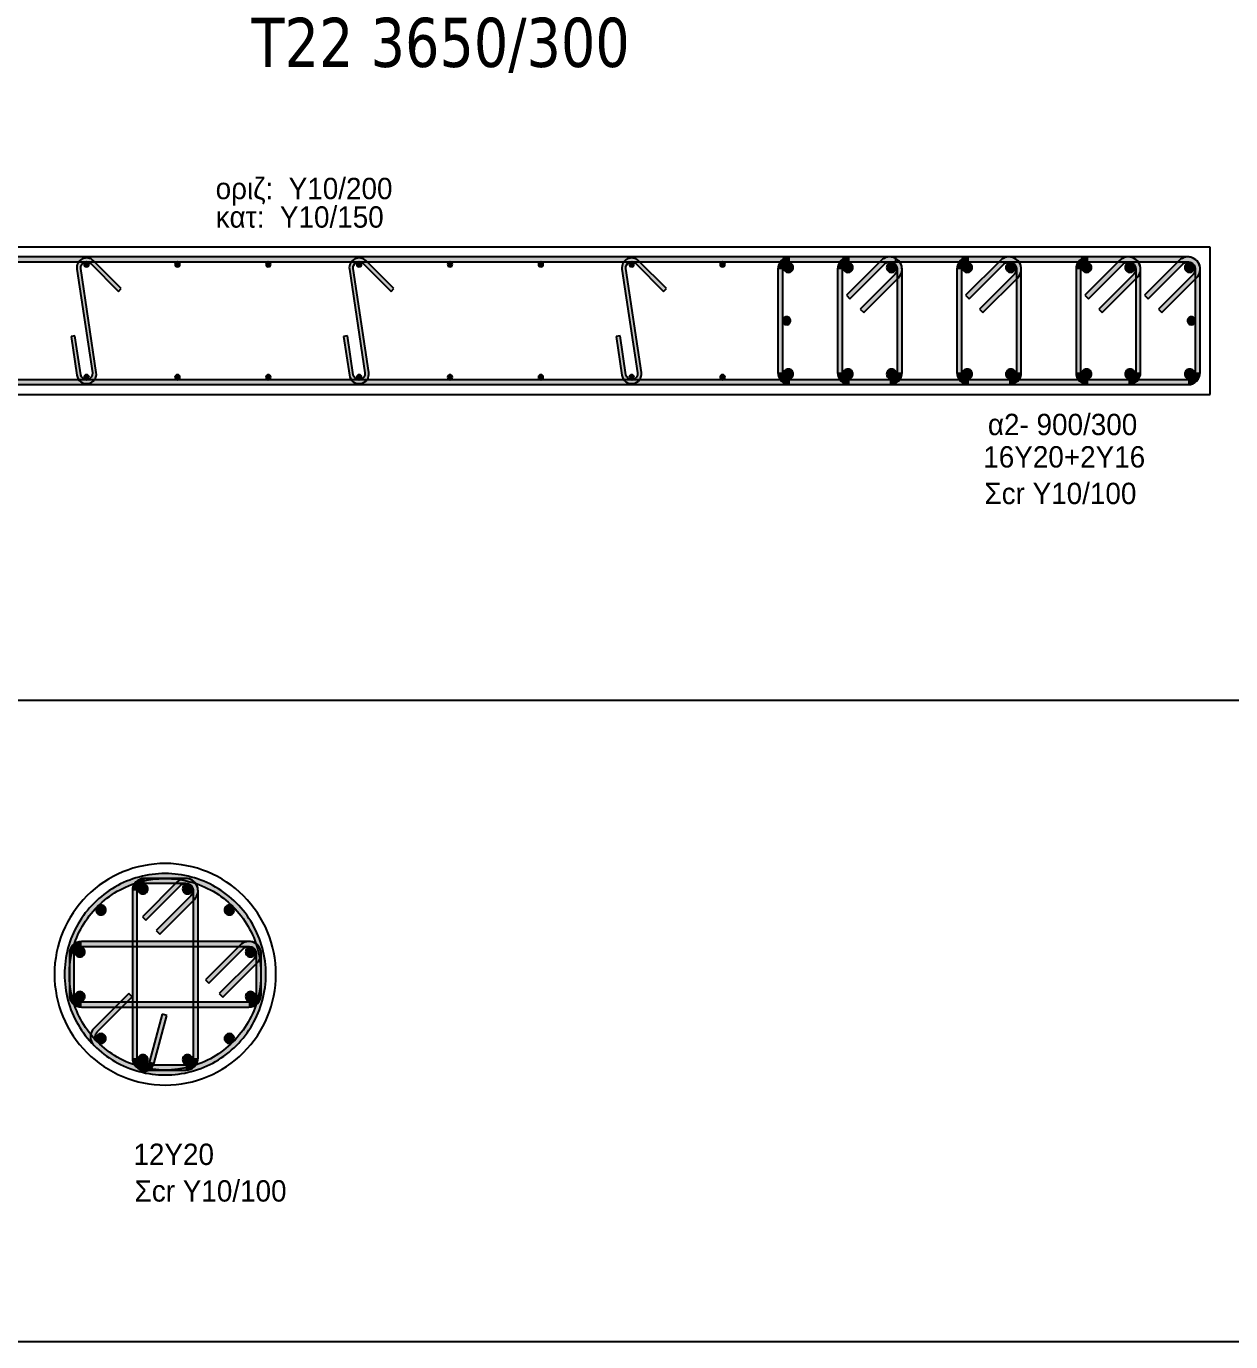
# Model space of a CAD drawing. Header units: millimetres. Extents: x -2171 to 1563, y -1758 to -1505.
# Drawn here: x 24.06 to 36.32, y -1630.29 to -1616.9 of the extents above; entities that cross this region are included whole.
import ezdxf

# ---------------------------------------------------------------- set-up
doc = ezdxf.new("R2010")
doc.units = ezdxf.units.MM
for name, color, linetype in [('-S_TEXT', 3, 'Continuous'), ('Col_Det', 7, 'Continuous'), ('Col_Det_Fill', 7, 'Continuous'), ('Geo_Col_Pro_1', 7, 'Continuous'), ('pinakaki', 153, 'Continuous')]:
    doc.layers.add(name, color=color, linetype=linetype)
doc.styles.add('S1Arl22_b_934_161', font='arial.ttf', dxfattribs={"width": 0.933629, "height": 0.002175})
doc.styles.get("Standard").update_dxf_attribs({"font": 'tahoma.ttf'})

msp = doc.modelspace()

# ---------------------------------------------------------------- hatches: boundary and pattern name
at = {"layer": 'Col_Det_Fill'}
for color, points in [(252, [(32.9087, -1619.3004), (32.9087, -1619.2504), (21.0549, -1619.2504), (21.0549, -1619.3004)]), (252, [(24.5705, -1619.3752), (24.61, -1619.3693, -0.7233449), (24.7118, -1619.318), (24.7401, -1619.2897, 0.7233449)]), (133, [(24.6444, -1619.3254, 0.4142136), (24.6694, -1619.3504, 0.4142136), (24.6944, -1619.3254, 0.4142136), (24.6694, -1619.3004, 0.4142136)]), (252, [(24.7401, -1619.2897), (24.7118, -1619.318), (24.9947, -1619.6008), (25.0229, -1619.5726)]), (133, [(25.5694, -1619.3254, 0.4142136), (25.5944, -1619.3504, 0.4142136), (25.6194, -1619.3254, 0.4142136), (25.5944, -1619.3004, 0.4142136)]), (133, [(26.4943, -1619.3254, 0.4142136), (26.5193, -1619.3504, 0.4142136), (26.5443, -1619.3254, 0.4142136), (26.5193, -1619.3004, 0.4142136)]), (252, [(27.3454, -1619.3752), (27.385, -1619.3693, -0.7233449), (27.4867, -1619.318), (27.515, -1619.2897, 0.7233449)]), (133, [(27.4193, -1619.3254, 0.4142136), (27.4443, -1619.3504, 0.4142136), (27.4693, -1619.3254, 0.4142136), (27.4443, -1619.3004, 0.4142136)]), (252, [(27.515, -1619.2897), (27.4867, -1619.318), (27.7696, -1619.6008), (27.7979, -1619.5726)]), (133, [(28.3443, -1619.3254, 0.4142136), (28.3693, -1619.3504, 0.4142136), (28.3943, -1619.3254, 0.4142136), (28.3693, -1619.3004, 0.4142136)]), (133, [(29.2693, -1619.3254, 0.4142136), (29.2943, -1619.3504, 0.4142136), (29.3193, -1619.3254, 0.4142136), (29.2943, -1619.3004, 0.4142136)]), (252, [(30.1203, -1619.3752), (30.1599, -1619.3693, -0.7233449), (30.2617, -1619.318), (30.2899, -1619.2897, 0.7233449)]), (133, [(30.1942, -1619.3254, 0.4142136), (30.2192, -1619.3504, 0.4142136), (30.2442, -1619.3254, 0.4142136), (30.2192, -1619.3004, 0.4142136)]), (252, [(30.2899, -1619.2897), (30.2617, -1619.318), (30.5445, -1619.6008), (30.5728, -1619.5726)]), (133, [(31.1192, -1619.3254, 0.4142136), (31.1442, -1619.3504, 0.4142136), (31.1692, -1619.3254, 0.4142136), (31.1442, -1619.3004, 0.4142136)]), (252, [(31.8322, -1619.3004), (31.8322, -1619.2504, 0.4142136), (31.7072, -1619.3754), (31.7572, -1619.3754, -0.4142136)]), (12, [(31.8645, -1619.3578, 0.4142136), (31.8145, -1619.3078, 0.4142136), (31.7645, -1619.3578, 0.4142136), (31.8145, -1619.4078, 0.4142136)]), (252, [(35.8822, -1619.3004), (35.8822, -1619.2504), (31.8322, -1619.2504), (31.8322, -1619.3004)]), (252, [(32.4393, -1619.3004), (32.4393, -1619.2504, 0.4142136), (32.3143, -1619.3754), (32.3643, -1619.3754, -0.4142136)]), (56, [(32.4717, -1619.3578, 0.4142136), (32.4217, -1619.3078, 0.4142136), (32.3717, -1619.3578, 0.4142136), (32.4217, -1619.4078, 0.4142136)]), (252, [(32.7935, -1619.3224), (32.7581, -1619.287), (32.4045, -1619.6406), (32.4399, -1619.676)]), (252, [(32.8465, -1619.3004), (32.8465, -1619.2504), (32.4393, -1619.2504), (32.4393, -1619.3004)]), (252, [(32.9215, -1619.3754), (32.9715, -1619.3754, 0.6681786), (32.7581, -1619.287), (32.7935, -1619.3224, -0.6681786)]), (56, [(32.9142, -1619.3578, 0.4142136), (32.8642, -1619.3078, 0.4142136), (32.8142, -1619.3578, 0.4142136), (32.8642, -1619.4078, 0.4142136)]), (252, [(32.8995, -1619.4285), (32.9349, -1619.4638, 0.6681786), (32.8465, -1619.2504), (32.8465, -1619.3004, -0.6681786)]), (252, [(33.6536, -1619.3004), (33.6536, -1619.2504, 0.4142136), (33.5286, -1619.3754), (33.5786, -1619.3754, -0.4142136)]), (56, [(33.6859, -1619.3578, 0.4142136), (33.6359, -1619.3078, 0.4142136), (33.5859, -1619.3578, 0.4142136), (33.6359, -1619.4078, 0.4142136)]), (252, [(34.0077, -1619.3224), (33.9724, -1619.287), (33.6188, -1619.6406), (33.6542, -1619.676)]), (252, [(34.0608, -1619.3004), (34.0608, -1619.2504), (33.6536, -1619.2504), (33.6536, -1619.3004)]), (252, [(34.1358, -1619.3754), (34.1858, -1619.3754, 0.6681786), (33.9724, -1619.287), (34.0077, -1619.3224, -0.6681786)]), (56, [(34.1284, -1619.3578, 0.4142136), (34.0784, -1619.3078, 0.4142136), (34.0284, -1619.3578, 0.4142136), (34.0784, -1619.4078, 0.4142136)]), (252, [(34.1138, -1619.4285), (34.1492, -1619.4638, 0.6681786), (34.0608, -1619.2504), (34.0608, -1619.3004, -0.6681786)]), (252, [(34.8679, -1619.3004), (34.8679, -1619.2504, 0.4142136), (34.7429, -1619.3754), (34.7929, -1619.3754, -0.4142136)]), (56, [(34.9002, -1619.3578, 0.4142136), (34.8502, -1619.3078, 0.4142136), (34.8002, -1619.3578, 0.4142136), (34.8502, -1619.4078, 0.4142136)]), (252, [(35.222, -1619.3224), (35.1867, -1619.287), (34.8331, -1619.6406), (34.8685, -1619.676)]), (252, [(35.2751, -1619.3004), (35.2751, -1619.2504), (34.8679, -1619.2504), (34.8679, -1619.3004)]), (252, [(35.3501, -1619.3754), (35.4001, -1619.3754, 0.6681786), (35.1867, -1619.287), (35.222, -1619.3224, -0.6681786)]), (56, [(35.3427, -1619.3578, 0.4142136), (35.2927, -1619.3078, 0.4142136), (35.2427, -1619.3578, 0.4142136), (35.2927, -1619.4078, 0.4142136)]), (252, [(35.3281, -1619.4285), (35.3634, -1619.4638, 0.6681786), (35.2751, -1619.2504), (35.2751, -1619.3004, -0.6681786)]), (252, [(35.8292, -1619.3224), (35.7938, -1619.287), (35.4403, -1619.6406), (35.4756, -1619.676)]), (252, [(35.9572, -1619.3754), (36.0072, -1619.3754, 0.6681786), (35.7938, -1619.287), (35.8292, -1619.3224, -0.6681786)]), (12, [(35.9499, -1619.3578, 0.4142136), (35.8999, -1619.3078, 0.4142136), (35.8499, -1619.3578, 0.4142136), (35.8999, -1619.4078, 0.4142136)]), (252, [(35.9352, -1619.4285), (35.9706, -1619.4638, 0.6681786), (35.8822, -1619.2504), (35.8822, -1619.3004, -0.6681786)]), (252, [(24.7287, -1620.4315), (24.7683, -1620.4256), (24.61, -1619.3693), (24.5705, -1619.3752)]), (252, [(27.5036, -1620.4315), (27.5432, -1620.4256), (27.385, -1619.3693), (27.3454, -1619.3752)]), (252, [(30.2786, -1620.4315), (30.3181, -1620.4256), (30.1599, -1619.3693), (30.1203, -1619.3752)]), (252, [(31.7572, -1619.3754), (31.7072, -1619.3754), (31.7072, -1620.4254), (31.7572, -1620.4254)]), (252, [(32.3643, -1619.3754), (32.3143, -1619.3754), (32.3143, -1620.4254), (32.3643, -1620.4254)]), (252, [(32.546, -1619.782), (32.5813, -1619.8174), (32.9349, -1619.4638), (32.8995, -1619.4285)]), (252, [(32.9215, -1620.4254), (32.9715, -1620.4254), (32.9715, -1619.3754), (32.9215, -1619.3754)]), (252, [(33.5786, -1619.3754), (33.5286, -1619.3754), (33.5286, -1620.4254), (33.5786, -1620.4254)]), (252, [(33.7602, -1619.782), (33.7956, -1619.8174), (34.1492, -1619.4638), (34.1138, -1619.4285)]), (252, [(34.1358, -1620.4254), (34.1858, -1620.4254), (34.1858, -1619.3754), (34.1358, -1619.3754)]), (252, [(34.7929, -1619.3754), (34.7429, -1619.3754), (34.7429, -1620.4254), (34.7929, -1620.4254)]), (252, [(34.9745, -1619.782), (35.0099, -1619.8174), (35.3634, -1619.4638), (35.3281, -1619.4285)]), (252, [(35.3501, -1620.4254), (35.4001, -1620.4254), (35.4001, -1619.3754), (35.3501, -1619.3754)]), (252, [(35.5817, -1619.782), (35.617, -1619.8174), (35.9706, -1619.4638), (35.9352, -1619.4285)]), (252, [(35.9572, -1620.4254), (36.0072, -1620.4254), (36.0072, -1619.3754), (35.9572, -1619.3754)]), (133, [(31.8372, -1619.9004, 0.4142136), (31.7972, -1619.8604, 0.4142136), (31.7572, -1619.9004, 0.4142136), (31.7972, -1619.9404, 0.4142136)]), (133, [(35.9572, -1619.9005, 0.4142136), (35.9172, -1619.8605, 0.4142136), (35.8772, -1619.9005, 0.4142136), (35.9172, -1619.9405, 0.4142136)]), (252, [(24.5508, -1620.0537), (24.5112, -1620.0597), (24.5705, -1620.4552), (24.61, -1620.4493)]), (252, [(27.3257, -1620.0537), (27.2862, -1620.0597), (27.3454, -1620.4552), (27.385, -1620.4493)]), (252, [(30.1006, -1620.0537), (30.0611, -1620.0597), (30.1203, -1620.4552), (30.1599, -1620.4493)]), (252, [(24.61, -1620.4493), (24.5705, -1620.4552, 1), (24.7683, -1620.4256), (24.7287, -1620.4315, -1)]), (252, [(27.385, -1620.4493), (27.3454, -1620.4552, 1), (27.5432, -1620.4256), (27.5036, -1620.4315, -1)]), (252, [(30.1599, -1620.4493), (30.1203, -1620.4552, 1), (30.3181, -1620.4256), (30.2786, -1620.4315, -1)]), (252, [(31.7572, -1620.4254), (31.7072, -1620.4254, 0.4142136), (31.8322, -1620.5504), (31.8322, -1620.5004, -0.4142136)]), (12, [(31.8645, -1620.4431, 0.4142136), (31.8145, -1620.3931, 0.4142136), (31.7645, -1620.4431, 0.4142136), (31.8145, -1620.4931, 0.4142136)]), (252, [(32.3643, -1620.4254), (32.3143, -1620.4254, 0.4142136), (32.4393, -1620.5504), (32.4393, -1620.5004, -0.4142136)]), (56, [(32.4717, -1620.4431, 0.4142136), (32.4217, -1620.3931, 0.4142136), (32.3717, -1620.4431, 0.4142136), (32.4217, -1620.4931, 0.4142136)]), (56, [(32.9142, -1620.4431, 0.4142136), (32.8642, -1620.3931, 0.4142136), (32.8142, -1620.4431, 0.4142136), (32.8642, -1620.4931, 0.4142136)]), (252, [(32.8465, -1620.5004), (32.8465, -1620.5504, 0.4142136), (32.9715, -1620.4254), (32.9215, -1620.4254, -0.4142136)]), (252, [(33.5786, -1620.4254), (33.5286, -1620.4254, 0.4142136), (33.6536, -1620.5504), (33.6536, -1620.5004, -0.4142136)]), (56, [(33.6859, -1620.4431, 0.4142136), (33.6359, -1620.3931, 0.4142136), (33.5859, -1620.4431, 0.4142136), (33.6359, -1620.4931, 0.4142136)]), (56, [(34.1284, -1620.4431, 0.4142136), (34.0784, -1620.3931, 0.4142136), (34.0284, -1620.4431, 0.4142136), (34.0784, -1620.4931, 0.4142136)]), (252, [(34.0608, -1620.5004), (34.0608, -1620.5504, 0.4142136), (34.1858, -1620.4254), (34.1358, -1620.4254, -0.4142136)]), (252, [(34.7929, -1620.4254), (34.7429, -1620.4254, 0.4142136), (34.8679, -1620.5504), (34.8679, -1620.5004, -0.4142136)]), (56, [(34.9002, -1620.4431, 0.4142136), (34.8502, -1620.3931, 0.4142136), (34.8002, -1620.4431, 0.4142136), (34.8502, -1620.4931, 0.4142136)]), (56, [(35.3427, -1620.4431, 0.4142136), (35.2927, -1620.3931, 0.4142136), (35.2427, -1620.4431, 0.4142136), (35.2927, -1620.4931, 0.4142136)]), (252, [(35.2751, -1620.5004), (35.2751, -1620.5504, 0.4142136), (35.4001, -1620.4254), (35.3501, -1620.4254, -0.4142136)]), (12, [(35.9499, -1620.4431, 0.4142136), (35.8999, -1620.3931, 0.4142136), (35.8499, -1620.4431, 0.4142136), (35.8999, -1620.4931, 0.4142136)]), (252, [(35.8822, -1620.5004), (35.8822, -1620.5504, 0.4142136), (36.0072, -1620.4254), (35.9572, -1620.4254, -0.4142136)]), (252, [(21.0549, -1620.5004), (21.0549, -1620.5504), (32.9087, -1620.5504), (32.9087, -1620.5004)]), (133, [(24.6444, -1620.4754, 0.4142136), (24.6694, -1620.5004, 0.4142136), (24.6944, -1620.4754, 0.4142136), (24.6694, -1620.4504, 0.4142136)]), (133, [(25.5694, -1620.4754, 0.4142136), (25.5944, -1620.5004, 0.4142136), (25.6194, -1620.4754, 0.4142136), (25.5944, -1620.4504, 0.4142136)]), (133, [(26.4943, -1620.4754, 0.4142136), (26.5193, -1620.5004, 0.4142136), (26.5443, -1620.4754, 0.4142136), (26.5193, -1620.4504, 0.4142136)]), (133, [(27.4193, -1620.4754, 0.4142136), (27.4443, -1620.5004, 0.4142136), (27.4693, -1620.4754, 0.4142136), (27.4443, -1620.4504, 0.4142136)]), (133, [(28.3443, -1620.4754, 0.4142136), (28.3693, -1620.5004, 0.4142136), (28.3943, -1620.4754, 0.4142136), (28.3693, -1620.4504, 0.4142136)]), (133, [(29.2693, -1620.4754, 0.4142136), (29.2943, -1620.5004, 0.4142136), (29.3193, -1620.4754, 0.4142136), (29.2943, -1620.4504, 0.4142136)]), (133, [(30.1942, -1620.4754, 0.4142136), (30.2192, -1620.5004, 0.4142136), (30.2442, -1620.4754, 0.4142136), (30.2192, -1620.4504, 0.4142136)]), (133, [(31.1192, -1620.4754, 0.4142136), (31.1442, -1620.5004, 0.4142136), (31.1692, -1620.4754, 0.4142136), (31.1442, -1620.4504, 0.4142136)]), (252, [(31.8322, -1620.5004), (31.8322, -1620.5504), (35.8822, -1620.5504), (35.8822, -1620.5004)]), (252, [(32.4393, -1620.5004), (32.4393, -1620.5504), (32.8465, -1620.5504), (32.8465, -1620.5004)]), (252, [(33.6536, -1620.5004), (33.6536, -1620.5504), (34.0608, -1620.5504), (34.0608, -1620.5004)]), (252, [(34.8679, -1620.5004), (34.8679, -1620.5504), (35.2751, -1620.5504), (35.2751, -1620.5004)]), (252, [(25.2176, -1625.6118), (25.2047, -1625.5635, 0.1316525), (24.7452, -1625.8288), (24.7806, -1625.8642, -0.1316525)]), (252, [(25.2608, -1625.6276), (25.2608, -1625.5776, 0.4142136), (25.1358, -1625.7026), (25.1858, -1625.7026, -0.4142136)]), (56, [(25.2931, -1625.6849, 0.4142136), (25.2431, -1625.6349, 0.4142136), (25.1931, -1625.6849, 0.4142136), (25.2431, -1625.7349, 0.4142136)]), (252, [(25.7223, -1625.6118), (25.7353, -1625.5635, 0.1316525), (25.2047, -1625.5635), (25.2176, -1625.6118, -0.1316525)]), (252, [(25.6262, -1625.6496), (25.5908, -1625.6142), (25.2373, -1625.9678), (25.2726, -1626.0031)]), (252, [(25.6792, -1625.6276), (25.6792, -1625.5776), (25.2608, -1625.5776), (25.2608, -1625.6276)]), (252, [(25.7542, -1625.7026), (25.8042, -1625.7026, 0.6681786), (25.5908, -1625.6142), (25.6262, -1625.6496, -0.6681786)]), (56, [(25.7469, -1625.6849, 0.4142136), (25.6969, -1625.6349, 0.4142136), (25.6469, -1625.6849, 0.4142136), (25.6969, -1625.7349, 0.4142136)]), (252, [(25.7322, -1625.7557), (25.7676, -1625.791, 0.6681786), (25.6792, -1625.5776), (25.6792, -1625.6276, -0.6681786)]), (252, [(26.1594, -1625.8642), (26.1948, -1625.8288, 0.1316525), (25.7353, -1625.5635), (25.7223, -1625.6118, -0.1316525)]), (252, [(25.1858, -1625.7026), (25.1358, -1625.7026), (25.1358, -1627.4046), (25.1858, -1627.4046)]), (252, [(25.3787, -1626.1092), (25.4141, -1626.1446), (25.7676, -1625.791), (25.7322, -1625.7557)]), (252, [(25.7542, -1627.4046), (25.8042, -1627.4046), (25.8042, -1625.7026), (25.7542, -1625.7026)]), (252, [(24.7806, -1625.8642), (24.7452, -1625.8288, 0.1316525), (24.4799, -1626.2883), (24.5282, -1626.3013, -0.1316525)]), (12, [(24.8659, -1625.8995, 0.4142136), (24.8159, -1625.8495, 0.4142136), (24.7659, -1625.8995, 0.4142136), (24.8159, -1625.9495, 0.4142136)]), (12, [(26.1741, -1625.8995, 0.4142136), (26.1241, -1625.8495, 0.4142136), (26.0741, -1625.8995, 0.4142136), (26.1241, -1625.9495, 0.4142136)]), (252, [(26.4118, -1626.3013), (26.4601, -1626.2883, 0.1316525), (26.1948, -1625.8288), (26.1594, -1625.8642, -0.1316525)]), (252, [(24.5282, -1626.3013), (24.4799, -1626.2883, 0.1316525), (24.4799, -1626.8189), (24.5282, -1626.806, -0.1316525)]), (252, [(24.619, -1626.2694), (24.619, -1626.2194, 0.4142136), (24.494, -1626.3444), (24.544, -1626.3444, -0.4142136)]), (56, [(24.6513, -1626.3267, 0.4142136), (24.6013, -1626.2767, 0.4142136), (24.5513, -1626.3267, 0.4142136), (24.6013, -1626.3767, 0.4142136)]), (252, [(26.321, -1626.2694), (26.321, -1626.2194), (24.619, -1626.2194), (24.619, -1626.2694)]), (252, [(26.2679, -1626.2913), (26.2326, -1626.256), (25.879, -1626.6095), (25.9144, -1626.6449)]), (252, [(26.396, -1626.3444), (26.446, -1626.3444, 0.6681786), (26.2326, -1626.256), (26.2679, -1626.2913, -0.6681786)]), (56, [(26.3887, -1626.3267, 0.4142136), (26.3387, -1626.2767, 0.4142136), (26.2887, -1626.3267, 0.4142136), (26.3387, -1626.3767, 0.4142136)]), (252, [(26.374, -1626.3974), (26.4094, -1626.4328, 0.6681786), (26.321, -1626.2194), (26.321, -1626.2694, -0.6681786)]), (252, [(26.4118, -1626.806), (26.4601, -1626.8189, 0.1316525), (26.4601, -1626.2883), (26.4118, -1626.3013, -0.1316525)]), (252, [(24.544, -1626.3444), (24.494, -1626.3444), (24.494, -1626.7628), (24.544, -1626.7628)]), (252, [(26.0205, -1626.751), (26.0558, -1626.7863), (26.4094, -1626.4328), (26.374, -1626.3974)]), (252, [(26.396, -1626.7628), (26.446, -1626.7628), (26.446, -1626.3444), (26.396, -1626.3444)]), (56, [(24.6513, -1626.7805, 0.4142136), (24.6013, -1626.7305, 0.4142136), (24.5513, -1626.7805, 0.4142136), (24.6013, -1626.8305, 0.4142136)]), (56, [(26.3887, -1626.7805, 0.4142136), (26.3387, -1626.7305, 0.4142136), (26.2887, -1626.7805, 0.4142136), (26.3387, -1626.8305, 0.4142136)]), (252, [(24.5282, -1626.806), (24.4799, -1626.8189, 0.1316525), (24.7452, -1627.2784), (24.7806, -1627.243, -0.1316525)]), (252, [(24.544, -1626.7628), (24.494, -1626.7628, 0.4142136), (24.619, -1626.8878), (24.619, -1626.8378, -0.4142136)]), (252, [(24.619, -1626.8378), (24.619, -1626.8878), (26.321, -1626.8878), (26.321, -1626.8378)]), (252, [(25.1341, -1626.7834), (25.0988, -1626.7481), (24.7452, -1627.1016), (24.7806, -1627.137)]), (252, [(26.1594, -1627.243), (26.1948, -1627.2784, 0.1316525), (26.4601, -1626.8189), (26.4118, -1626.806, -0.1316525)]), (252, [(26.321, -1626.8378), (26.321, -1626.8878, 0.4142136), (26.446, -1626.7628), (26.396, -1626.7628, -0.4142136)]), (252, [(25.3095, -1627.4424), (25.3578, -1627.4553), (25.4872, -1626.9723), (25.4389, -1626.9594)]), (252, [(24.7806, -1627.137), (24.7452, -1627.1016, 0.4142136), (24.7452, -1627.2784), (24.7806, -1627.243, -0.4142136)]), (252, [(24.7806, -1627.243), (24.7452, -1627.2784, 0.1316525), (25.2047, -1627.5437), (25.2176, -1627.4954, -0.1316525)]), (252, [(24.7806, -1627.243), (24.7452, -1627.2784, 0.1316525), (25.2047, -1627.5437), (25.2176, -1627.4954, -0.1316525)]), (12, [(24.8659, -1627.2077, 0.4142136), (24.8159, -1627.1577, 0.4142136), (24.7659, -1627.2077, 0.4142136), (24.8159, -1627.2577, 0.4142136)]), (252, [(25.7223, -1627.4954), (25.7353, -1627.5437, 0.1316525), (26.1948, -1627.2784), (26.1594, -1627.243, -0.1316525)]), (12, [(26.1741, -1627.2077, 0.4142136), (26.1241, -1627.1577, 0.4142136), (26.0741, -1627.2077, 0.4142136), (26.1241, -1627.2577, 0.4142136)]), (56, [(25.2931, -1627.4223, 0.4142136), (25.2431, -1627.3723, 0.4142136), (25.1931, -1627.4223, 0.4142136), (25.2431, -1627.4723, 0.4142136)]), (56, [(25.7469, -1627.4223, 0.4142136), (25.6969, -1627.3723, 0.4142136), (25.6469, -1627.4223, 0.4142136), (25.6969, -1627.4723, 0.4142136)]), (252, [(25.1858, -1627.4046), (25.1358, -1627.4046, 0.4142136), (25.2608, -1627.5296), (25.2608, -1627.4796, -0.4142136)]), (252, [(25.2176, -1627.4954), (25.2047, -1627.5437, 0.4142136), (25.3578, -1627.4553), (25.3095, -1627.4424, -0.4142136)]), (252, [(25.2176, -1627.4954), (25.2047, -1627.5437, 0.1316525), (25.7353, -1627.5437), (25.7223, -1627.4954, -0.1316525)]), (252, [(25.2608, -1627.4796), (25.2608, -1627.5296), (25.6792, -1627.5296), (25.6792, -1627.4796)]), (252, [(25.6792, -1627.4796), (25.6792, -1627.5296, 0.4142136), (25.8042, -1627.4046), (25.7542, -1627.4046, -0.4142136)])]:
    msp.add_hatch(color=color, dxfattribs=at).paths.add_polyline_path(points)

# ---------------------------------------------------------------- linework, layer by layer
at = {"layer": '-S_TEXT', "ltscale": 5}
msp.add_lwpolyline([(-13.0812, -1590.2497), (45.0662, -1590.2497), (45.0662, -1630.2944), (-13.0812, -1630.2944)], close=True, dxfattribs=at)
at = {"layer": 'Col_Det', "color": 7}
for points in [[(36.1072, -1619.1504), (17.8564, -1619.1504)], [(36.1072, -1620.6504), (36.1072, -1619.1504)], [(32.9087, -1619.2504), (21.0549, -1619.2504)], [(21.0549, -1619.3004), (32.9087, -1619.3004)], [(24.7118, -1619.318), (24.9947, -1619.6008)], [(25.0229, -1619.5726), (24.7401, -1619.2897)], [(27.4867, -1619.318), (27.7696, -1619.6008)], [(27.7979, -1619.5726), (27.515, -1619.2897)], [(30.2617, -1619.318), (30.5445, -1619.6008)], [(30.5728, -1619.5726), (30.2899, -1619.2897)], [(35.8822, -1619.2504), (31.8322, -1619.2504)], [(31.8322, -1619.3004), (35.8822, -1619.3004)], [(32.7581, -1619.287), (32.4045, -1619.6406)], [(32.8465, -1619.2504), (32.4393, -1619.2504)], [(32.4393, -1619.3004), (32.8465, -1619.3004)], [(32.4399, -1619.676), (32.7935, -1619.3224)], [(32.9087, -1619.3004), (32.9087, -1619.2504)], [(33.9724, -1619.287), (33.6188, -1619.6406)], [(34.0608, -1619.2504), (33.6536, -1619.2504)], [(33.6536, -1619.3004), (34.0608, -1619.3004)], [(33.6542, -1619.676), (34.0077, -1619.3224)], [(35.1867, -1619.287), (34.8331, -1619.6406)], [(35.2751, -1619.2504), (34.8679, -1619.2504)], [(34.8679, -1619.3004), (35.2751, -1619.3004)], [(34.8685, -1619.676), (35.222, -1619.3224)], [(35.7938, -1619.287), (35.4403, -1619.6406)], [(35.4756, -1619.676), (35.8292, -1619.3224)], [(24.5705, -1619.3752), (24.7287, -1620.4315)], [(24.7683, -1620.4256), (24.61, -1619.3693)], [(27.3454, -1619.3752), (27.5036, -1620.4315)], [(27.5432, -1620.4256), (27.385, -1619.3693)], [(30.1203, -1619.3752), (30.2786, -1620.4315)], [(30.3181, -1620.4256), (30.1599, -1619.3693)], [(31.7072, -1619.3754), (31.7072, -1620.4254)], [(31.7572, -1620.4254), (31.7572, -1619.3754)], [(32.3143, -1619.3754), (32.3143, -1620.4254)], [(32.3643, -1620.4254), (32.3643, -1619.3754)], [(32.8995, -1619.4285), (32.546, -1619.782)], [(32.5813, -1619.8174), (32.9349, -1619.4638)], [(32.9215, -1619.3754), (32.9215, -1620.4254)], [(32.9715, -1620.4254), (32.9715, -1619.3754)], [(33.5286, -1619.3754), (33.5286, -1620.4254)], [(33.5786, -1620.4254), (33.5786, -1619.3754)], [(34.1138, -1619.4285), (33.7602, -1619.782)], [(33.7956, -1619.8174), (34.1492, -1619.4638)], [(34.1358, -1619.3754), (34.1358, -1620.4254)], [(34.1858, -1620.4254), (34.1858, -1619.3754)], [(34.7429, -1619.3754), (34.7429, -1620.4254)], [(34.7929, -1620.4254), (34.7929, -1619.3754)], [(35.3281, -1619.4285), (34.9745, -1619.782)], [(35.0099, -1619.8174), (35.3634, -1619.4638)], [(35.3501, -1619.3754), (35.3501, -1620.4254)], [(35.4001, -1620.4254), (35.4001, -1619.3754)], [(35.9352, -1619.4285), (35.5817, -1619.782)], [(35.617, -1619.8174), (35.9706, -1619.4638)], [(35.9572, -1619.3754), (35.9572, -1620.4254)], [(36.0072, -1620.4254), (36.0072, -1619.3754)], [(24.9947, -1619.6008), (25.0229, -1619.5726)], [(27.7696, -1619.6008), (27.7979, -1619.5726)], [(30.5445, -1619.6008), (30.5728, -1619.5726)], [(32.4045, -1619.6406), (32.4399, -1619.676)], [(33.6188, -1619.6406), (33.6542, -1619.676)], [(34.8331, -1619.6406), (34.8685, -1619.676)], [(35.4403, -1619.6406), (35.4756, -1619.676)], [(32.546, -1619.782), (32.5813, -1619.8174)], [(33.7602, -1619.782), (33.7956, -1619.8174)], [(34.9745, -1619.782), (35.0099, -1619.8174)], [(35.5817, -1619.782), (35.617, -1619.8174)], [(24.5508, -1620.0537), (24.5112, -1620.0597)], [(24.5112, -1620.0597), (24.5705, -1620.4552)], [(24.61, -1620.4493), (24.5508, -1620.0537)], [(27.3257, -1620.0537), (27.2862, -1620.0597)], [(27.2862, -1620.0597), (27.3454, -1620.4552)], [(27.385, -1620.4493), (27.3257, -1620.0537)], [(30.1006, -1620.0537), (30.0611, -1620.0597)], [(30.0611, -1620.0597), (30.1203, -1620.4552)], [(30.1599, -1620.4493), (30.1006, -1620.0537)], [(32.9087, -1620.5004), (21.0549, -1620.5004)], [(21.0549, -1620.5504), (32.9087, -1620.5504)], [(35.8822, -1620.5004), (31.8322, -1620.5004)], [(31.8322, -1620.5504), (35.8822, -1620.5504)], [(32.8465, -1620.5004), (32.4393, -1620.5004)], [(32.4393, -1620.5504), (32.8465, -1620.5504)], [(32.9087, -1620.5504), (32.9087, -1620.5004)], [(34.0608, -1620.5004), (33.6536, -1620.5004)], [(33.6536, -1620.5504), (34.0608, -1620.5504)], [(35.2751, -1620.5004), (34.8679, -1620.5004)], [(34.8679, -1620.5504), (35.2751, -1620.5504)], [(17.8564, -1620.6504), (36.1072, -1620.6504)], [(25.5908, -1625.6142), (25.2373, -1625.9678)], [(25.6792, -1625.5776), (25.2608, -1625.5776)], [(25.2608, -1625.6276), (25.6792, -1625.6276)], [(25.2726, -1626.0031), (25.6262, -1625.6496)], [(25.1358, -1625.7026), (25.1358, -1627.4046)], [(25.1858, -1627.4046), (25.1858, -1625.7026)], [(25.7322, -1625.7557), (25.3787, -1626.1092)], [(25.4141, -1626.1446), (25.7676, -1625.791)], [(25.7542, -1625.7026), (25.7542, -1627.4046)], [(25.8042, -1627.4046), (25.8042, -1625.7026)], [(25.2373, -1625.9678), (25.2726, -1626.0031)], [(25.3787, -1626.1092), (25.4141, -1626.1446)], [(26.321, -1626.2194), (24.619, -1626.2194)], [(24.619, -1626.2694), (26.321, -1626.2694)], [(26.2326, -1626.256), (25.879, -1626.6095)], [(25.9144, -1626.6449), (26.2679, -1626.2913)], [(24.494, -1626.3444), (24.494, -1626.7628)], [(24.544, -1626.7628), (24.544, -1626.3444)], [(26.374, -1626.3974), (26.0205, -1626.751)], [(26.0558, -1626.7863), (26.4094, -1626.4328)], [(26.396, -1626.3444), (26.396, -1626.7628)], [(26.446, -1626.7628), (26.446, -1626.3444)], [(25.879, -1626.6095), (25.9144, -1626.6449)], [(26.321, -1626.8378), (24.619, -1626.8378)], [(25.0988, -1626.7481), (24.7452, -1627.1016)], [(24.7806, -1627.137), (25.1341, -1626.7834)], [(25.1341, -1626.7834), (25.0988, -1626.7481)], [(26.0205, -1626.751), (26.0558, -1626.7863)], [(24.619, -1626.8878), (26.321, -1626.8878)], [(25.4389, -1626.9594), (25.3095, -1627.4424)], [(25.3578, -1627.4553), (25.4872, -1626.9723)], [(25.4872, -1626.9723), (25.4389, -1626.9594)], [(25.6792, -1627.4796), (25.2608, -1627.4796)], [(25.2608, -1627.5296), (25.6792, -1627.5296)]]:
    msp.add_lwpolyline(points, dxfattribs=at)
for points in [[(24.7401, -1619.2897, 0.7233449), (24.5705, -1619.3752, 0.7233449)], [(24.61, -1619.3693, -0.7233449), (24.7118, -1619.318)], [(24.6694, -1619.3004, 0.4142136), (24.6444, -1619.3254, 0.4142136)], [(24.6444, -1619.3254, 0.4142136), (24.6694, -1619.3504, 0.4142136)], [(24.6944, -1619.3254, 0.4142136), (24.6694, -1619.3004, 0.4142136)], [(24.6694, -1619.3504, 0.4142136), (24.6944, -1619.3254, 0.4142136)], [(25.5944, -1619.3004, 0.4142136), (25.5694, -1619.3254, 0.4142136)], [(25.5694, -1619.3254, 0.4142136), (25.5944, -1619.3504, 0.4142136)], [(25.6194, -1619.3254, 0.4142136), (25.5944, -1619.3004, 0.4142136)], [(25.5944, -1619.3504, 0.4142136), (25.6194, -1619.3254, 0.4142136)], [(26.5193, -1619.3004, 0.4142136), (26.4943, -1619.3254, 0.4142136)], [(26.4943, -1619.3254, 0.4142136), (26.5193, -1619.3504, 0.4142136)], [(26.5443, -1619.3254, 0.4142136), (26.5193, -1619.3004, 0.4142136)], [(26.5193, -1619.3504, 0.4142136), (26.5443, -1619.3254, 0.4142136)], [(27.515, -1619.2897, 0.7233449), (27.3454, -1619.3752, 0.7233449)], [(27.385, -1619.3693, -0.7233449), (27.4867, -1619.318)], [(27.4443, -1619.3004, 0.4142136), (27.4193, -1619.3254, 0.4142136)], [(27.4193, -1619.3254, 0.4142136), (27.4443, -1619.3504, 0.4142136)], [(27.4693, -1619.3254, 0.4142136), (27.4443, -1619.3004, 0.4142136)], [(27.4443, -1619.3504, 0.4142136), (27.4693, -1619.3254, 0.4142136)], [(28.3693, -1619.3004, 0.4142136), (28.3443, -1619.3254, 0.4142136)], [(28.3443, -1619.3254, 0.4142136), (28.3693, -1619.3504, 0.4142136)], [(28.3943, -1619.3254, 0.4142136), (28.3693, -1619.3004, 0.4142136)], [(28.3693, -1619.3504, 0.4142136), (28.3943, -1619.3254, 0.4142136)], [(29.2943, -1619.3004, 0.4142136), (29.2693, -1619.3254, 0.4142136)], [(29.2693, -1619.3254, 0.4142136), (29.2943, -1619.3504, 0.4142136)], [(29.3193, -1619.3254, 0.4142136), (29.2943, -1619.3004, 0.4142136)], [(29.2943, -1619.3504, 0.4142136), (29.3193, -1619.3254, 0.4142136)], [(30.2899, -1619.2897, 0.7233449), (30.1203, -1619.3752, 0.7233449)], [(30.1599, -1619.3693, -0.7233449), (30.2617, -1619.318)], [(30.2192, -1619.3004, 0.4142136), (30.1942, -1619.3254, 0.4142136)], [(30.1942, -1619.3254, 0.4142136), (30.2192, -1619.3504, 0.4142136)], [(30.2442, -1619.3254, 0.4142136), (30.2192, -1619.3004, 0.4142136)], [(30.2192, -1619.3504, 0.4142136), (30.2442, -1619.3254, 0.4142136)], [(31.1442, -1619.3004, 0.4142136), (31.1192, -1619.3254, 0.4142136)], [(31.1192, -1619.3254, 0.4142136), (31.1442, -1619.3504, 0.4142136)], [(31.1692, -1619.3254, 0.4142136), (31.1442, -1619.3004, 0.4142136)], [(31.1442, -1619.3504, 0.4142136), (31.1692, -1619.3254, 0.4142136)], [(31.8322, -1619.2504, 0.4142136), (31.7072, -1619.3754)], [(31.7572, -1619.3754, -0.4142136), (31.8322, -1619.3004, -0.4142136)], [(31.8145, -1619.3078, 0.4142136), (31.7645, -1619.3578, 0.4142136)], [(31.7645, -1619.3578, 0.4142136), (31.8145, -1619.4078, 0.4142136)], [(31.8645, -1619.3578, 0.4142136), (31.8145, -1619.3078, 0.4142136)], [(31.8145, -1619.4078, 0.4142136), (31.8645, -1619.3578, 0.4142136)], [(32.4393, -1619.2504, 0.4142136), (32.3143, -1619.3754)], [(32.3643, -1619.3754, -0.4142136), (32.4393, -1619.3004, -0.4142136)], [(32.4217, -1619.3078, 0.4142136), (32.3717, -1619.3578, 0.4142136)], [(32.3717, -1619.3578, 0.4142136), (32.4217, -1619.4078, 0.4142136)], [(32.4717, -1619.3578, 0.4142136), (32.4217, -1619.3078, 0.4142136)], [(32.4217, -1619.4078, 0.4142136), (32.4717, -1619.3578, 0.4142136)], [(32.9715, -1619.3754, 0.6681786), (32.7581, -1619.287)], [(32.7935, -1619.3224, -0.6681786), (32.9215, -1619.3754, -0.6681786)], [(32.8642, -1619.3078, 0.4142136), (32.8142, -1619.3578, 0.4142136)], [(32.8142, -1619.3578, 0.4142136), (32.8642, -1619.4078, 0.4142136)], [(32.9349, -1619.4638, 0.6681786), (32.8465, -1619.2504)], [(32.8465, -1619.3004, -0.6681786), (32.8995, -1619.4285, -0.6681786)], [(32.9142, -1619.3578, 0.4142136), (32.8642, -1619.3078, 0.4142136)], [(32.8642, -1619.4078, 0.4142136), (32.9142, -1619.3578, 0.4142136)], [(33.6536, -1619.2504, 0.4142136), (33.5286, -1619.3754)], [(33.5786, -1619.3754, -0.4142136), (33.6536, -1619.3004, -0.4142136)], [(33.6359, -1619.3078, 0.4142136), (33.5859, -1619.3578, 0.4142136)], [(33.5859, -1619.3578, 0.4142136), (33.6359, -1619.4078, 0.4142136)], [(33.6859, -1619.3578, 0.4142136), (33.6359, -1619.3078, 0.4142136)], [(33.6359, -1619.4078, 0.4142136), (33.6859, -1619.3578, 0.4142136)], [(34.1858, -1619.3754, 0.6681786), (33.9724, -1619.287)], [(34.0077, -1619.3224, -0.6681786), (34.1358, -1619.3754, -0.6681786)], [(34.0784, -1619.3078, 0.4142136), (34.0284, -1619.3578, 0.4142136)], [(34.0284, -1619.3578, 0.4142136), (34.0784, -1619.4078, 0.4142136)], [(34.1492, -1619.4638, 0.6681786), (34.0608, -1619.2504)], [(34.0608, -1619.3004, -0.6681786), (34.1138, -1619.4285, -0.6681786)], [(34.1284, -1619.3578, 0.4142136), (34.0784, -1619.3078, 0.4142136)], [(34.0784, -1619.4078, 0.4142136), (34.1284, -1619.3578, 0.4142136)], [(34.8679, -1619.2504, 0.4142136), (34.7429, -1619.3754)], [(34.7929, -1619.3754, -0.4142136), (34.8679, -1619.3004, -0.4142136)], [(34.8502, -1619.3078, 0.4142136), (34.8002, -1619.3578, 0.4142136)], [(34.8002, -1619.3578, 0.4142136), (34.8502, -1619.4078, 0.4142136)], [(34.9002, -1619.3578, 0.4142136), (34.8502, -1619.3078, 0.4142136)], [(34.8502, -1619.4078, 0.4142136), (34.9002, -1619.3578, 0.4142136)], [(35.4001, -1619.3754, 0.6681786), (35.1867, -1619.287)], [(35.222, -1619.3224, -0.6681786), (35.3501, -1619.3754, -0.6681786)], [(35.2927, -1619.3078, 0.4142136), (35.2427, -1619.3578, 0.4142136)], [(35.2427, -1619.3578, 0.4142136), (35.2927, -1619.4078, 0.4142136)], [(35.3634, -1619.4638, 0.6681786), (35.2751, -1619.2504)], [(35.2751, -1619.3004, -0.6681786), (35.3281, -1619.4285, -0.6681786)], [(35.3427, -1619.3578, 0.4142136), (35.2927, -1619.3078, 0.4142136)], [(35.2927, -1619.4078, 0.4142136), (35.3427, -1619.3578, 0.4142136)], [(36.0072, -1619.3754, 0.6681786), (35.7938, -1619.287)], [(35.8292, -1619.3224, -0.6681786), (35.9572, -1619.3754, -0.6681786)], [(35.8999, -1619.3078, 0.4142136), (35.8499, -1619.3578, 0.4142136)], [(35.8499, -1619.3578, 0.4142136), (35.8999, -1619.4078, 0.4142136)], [(35.9706, -1619.4638, 0.6681786), (35.8822, -1619.2504)], [(35.8822, -1619.3004, -0.6681786), (35.9352, -1619.4285, -0.6681786)], [(35.9499, -1619.3578, 0.4142136), (35.8999, -1619.3078, 0.4142136)], [(35.8999, -1619.4078, 0.4142136), (35.9499, -1619.3578, 0.4142136)], [(31.7972, -1619.8604, 0.4142136), (31.7572, -1619.9004, 0.4142136)], [(31.7572, -1619.9004, 0.4142136), (31.7972, -1619.9404, 0.4142136)], [(31.8372, -1619.9004, 0.4142136), (31.7972, -1619.8604, 0.4142136)], [(31.7972, -1619.9404, 0.4142136), (31.8372, -1619.9004, 0.4142136)], [(35.9172, -1619.8605, 0.4142136), (35.8772, -1619.9005, 0.4142136)], [(35.8772, -1619.9005, 0.4142136), (35.9172, -1619.9405, 0.4142136)], [(35.9572, -1619.9005, 0.4142136), (35.9172, -1619.8605, 0.4142136)], [(35.9172, -1619.9405, 0.4142136), (35.9572, -1619.9005, 0.4142136)], [(24.5705, -1620.4552, 1), (24.7683, -1620.4256)], [(24.7287, -1620.4315, -1), (24.61, -1620.4493, -1)], [(27.3454, -1620.4552, 1), (27.5432, -1620.4256)], [(27.5036, -1620.4315, -1), (27.385, -1620.4493, -1)], [(30.1203, -1620.4552, 1), (30.3181, -1620.4256)], [(30.2786, -1620.4315, -1), (30.1599, -1620.4493, -1)], [(31.7072, -1620.4254, 0.4142136), (31.8322, -1620.5504)], [(31.8322, -1620.5004, -0.4142136), (31.7572, -1620.4254, -0.4142136)], [(31.8145, -1620.3931, 0.4142136), (31.7645, -1620.4431, 0.4142136)], [(31.8645, -1620.4431, 0.4142136), (31.8145, -1620.3931, 0.4142136)], [(32.3143, -1620.4254, 0.4142136), (32.4393, -1620.5504)], [(32.4393, -1620.5004, -0.4142136), (32.3643, -1620.4254, -0.4142136)], [(32.4217, -1620.3931, 0.4142136), (32.3717, -1620.4431, 0.4142136)], [(32.4717, -1620.4431, 0.4142136), (32.4217, -1620.3931, 0.4142136)], [(32.8642, -1620.3931, 0.4142136), (32.8142, -1620.4431, 0.4142136)], [(32.8465, -1620.5504, 0.4142136), (32.9715, -1620.4254)], [(32.9215, -1620.4254, -0.4142136), (32.8465, -1620.5004, -0.4142136)], [(32.9142, -1620.4431, 0.4142136), (32.8642, -1620.3931, 0.4142136)], [(33.5286, -1620.4254, 0.4142136), (33.6536, -1620.5504)], [(33.6536, -1620.5004, -0.4142136), (33.5786, -1620.4254, -0.4142136)], [(33.6359, -1620.3931, 0.4142136), (33.5859, -1620.4431, 0.4142136)], [(33.6859, -1620.4431, 0.4142136), (33.6359, -1620.3931, 0.4142136)], [(34.0784, -1620.3931, 0.4142136), (34.0284, -1620.4431, 0.4142136)], [(34.0608, -1620.5504, 0.4142136), (34.1858, -1620.4254)], [(34.1358, -1620.4254, -0.4142136), (34.0608, -1620.5004, -0.4142136)], [(34.1284, -1620.4431, 0.4142136), (34.0784, -1620.3931, 0.4142136)], [(34.7429, -1620.4254, 0.4142136), (34.8679, -1620.5504)], [(34.8679, -1620.5004, -0.4142136), (34.7929, -1620.4254, -0.4142136)], [(34.8502, -1620.3931, 0.4142136), (34.8002, -1620.4431, 0.4142136)], [(34.9002, -1620.4431, 0.4142136), (34.8502, -1620.3931, 0.4142136)], [(35.2927, -1620.3931, 0.4142136), (35.2427, -1620.4431, 0.4142136)], [(35.2751, -1620.5504, 0.4142136), (35.4001, -1620.4254)], [(35.3501, -1620.4254, -0.4142136), (35.2751, -1620.5004, -0.4142136)], [(35.3427, -1620.4431, 0.4142136), (35.2927, -1620.3931, 0.4142136)], [(35.8999, -1620.3931, 0.4142136), (35.8499, -1620.4431, 0.4142136)], [(35.8822, -1620.5504, 0.4142136), (36.0072, -1620.4254)], [(35.9572, -1620.4254, -0.4142136), (35.8822, -1620.5004, -0.4142136)], [(35.9499, -1620.4431, 0.4142136), (35.8999, -1620.3931, 0.4142136)], [(24.6694, -1620.4504, 0.4142136), (24.6444, -1620.4754, 0.4142136)], [(24.6444, -1620.4754, 0.4142136), (24.6694, -1620.5004, 0.4142136)], [(24.6944, -1620.4754, 0.4142136), (24.6694, -1620.4504, 0.4142136)], [(24.6694, -1620.5004, 0.4142136), (24.6944, -1620.4754, 0.4142136)], [(25.5944, -1620.4504, 0.4142136), (25.5694, -1620.4754, 0.4142136)], [(25.5694, -1620.4754, 0.4142136), (25.5944, -1620.5004, 0.4142136)], [(25.6194, -1620.4754, 0.4142136), (25.5944, -1620.4504, 0.4142136)], [(25.5944, -1620.5004, 0.4142136), (25.6194, -1620.4754, 0.4142136)], [(26.5193, -1620.4504, 0.4142136), (26.4943, -1620.4754, 0.4142136)], [(26.4943, -1620.4754, 0.4142136), (26.5193, -1620.5004, 0.4142136)], [(26.5443, -1620.4754, 0.4142136), (26.5193, -1620.4504, 0.4142136)], [(26.5193, -1620.5004, 0.4142136), (26.5443, -1620.4754, 0.4142136)], [(27.4443, -1620.4504, 0.4142136), (27.4193, -1620.4754, 0.4142136)], [(27.4193, -1620.4754, 0.4142136), (27.4443, -1620.5004, 0.4142136)], [(27.4693, -1620.4754, 0.4142136), (27.4443, -1620.4504, 0.4142136)], [(27.4443, -1620.5004, 0.4142136), (27.4693, -1620.4754, 0.4142136)], [(28.3693, -1620.4504, 0.4142136), (28.3443, -1620.4754, 0.4142136)], [(28.3443, -1620.4754, 0.4142136), (28.3693, -1620.5004, 0.4142136)], [(28.3943, -1620.4754, 0.4142136), (28.3693, -1620.4504, 0.4142136)], [(28.3693, -1620.5004, 0.4142136), (28.3943, -1620.4754, 0.4142136)], [(29.2943, -1620.4504, 0.4142136), (29.2693, -1620.4754, 0.4142136)], [(29.2693, -1620.4754, 0.4142136), (29.2943, -1620.5004, 0.4142136)], [(29.3193, -1620.4754, 0.4142136), (29.2943, -1620.4504, 0.4142136)], [(29.2943, -1620.5004, 0.4142136), (29.3193, -1620.4754, 0.4142136)], [(30.2192, -1620.4504, 0.4142136), (30.1942, -1620.4754, 0.4142136)], [(30.1942, -1620.4754, 0.4142136), (30.2192, -1620.5004, 0.4142136)], [(30.2442, -1620.4754, 0.4142136), (30.2192, -1620.4504, 0.4142136)], [(30.2192, -1620.5004, 0.4142136), (30.2442, -1620.4754, 0.4142136)], [(31.1442, -1620.4504, 0.4142136), (31.1192, -1620.4754, 0.4142136)], [(31.1192, -1620.4754, 0.4142136), (31.1442, -1620.5004, 0.4142136)], [(31.1692, -1620.4754, 0.4142136), (31.1442, -1620.4504, 0.4142136)], [(31.1442, -1620.5004, 0.4142136), (31.1692, -1620.4754, 0.4142136)], [(31.7645, -1620.4431, 0.4142136), (31.8145, -1620.4931, 0.4142136)], [(31.8145, -1620.4931, 0.4142136), (31.8645, -1620.4431, 0.4142136)], [(32.3717, -1620.4431, 0.4142136), (32.4217, -1620.4931, 0.4142136)], [(32.4217, -1620.4931, 0.4142136), (32.4717, -1620.4431, 0.4142136)], [(32.8142, -1620.4431, 0.4142136), (32.8642, -1620.4931, 0.4142136)], [(32.8642, -1620.4931, 0.4142136), (32.9142, -1620.4431, 0.4142136)], [(33.5859, -1620.4431, 0.4142136), (33.6359, -1620.4931, 0.4142136)], [(33.6359, -1620.4931, 0.4142136), (33.6859, -1620.4431, 0.4142136)], [(34.0284, -1620.4431, 0.4142136), (34.0784, -1620.4931, 0.4142136)], [(34.0784, -1620.4931, 0.4142136), (34.1284, -1620.4431, 0.4142136)], [(34.8002, -1620.4431, 0.4142136), (34.8502, -1620.4931, 0.4142136)], [(34.8502, -1620.4931, 0.4142136), (34.9002, -1620.4431, 0.4142136)], [(35.2427, -1620.4431, 0.4142136), (35.2927, -1620.4931, 0.4142136)], [(35.2927, -1620.4931, 0.4142136), (35.3427, -1620.4431, 0.4142136)], [(35.8499, -1620.4431, 0.4142136), (35.8999, -1620.4931, 0.4142136)], [(35.8999, -1620.4931, 0.4142136), (35.9499, -1620.4431, 0.4142136)], [(25.47, -1625.4261, 0.4142136), (24.3425, -1626.5536, 0.4142136)], [(26.5975, -1626.5536, 0.4142136), (25.47, -1625.4261, 0.4142136)], [(25.2047, -1625.5635, 0.1316525), (24.7452, -1625.8288)], [(24.7806, -1625.8642, -0.1316525), (25.2176, -1625.6118, -0.1316525)], [(25.2608, -1625.5776, 0.4142136), (25.1358, -1625.7026)], [(25.1858, -1625.7026, -0.4142136), (25.2608, -1625.6276, -0.4142136)], [(25.2431, -1625.6349, 0.4142136), (25.1931, -1625.6849, 0.4142136)], [(25.7353, -1625.5635, 0.1316525), (25.2047, -1625.5635)], [(25.2176, -1625.6118, -0.1316525), (25.7223, -1625.6118, -0.1316525)], [(25.2931, -1625.6849, 0.4142136), (25.2431, -1625.6349, 0.4142136)], [(25.8042, -1625.7026, 0.6681786), (25.5908, -1625.6142)], [(25.6262, -1625.6496, -0.6681786), (25.7542, -1625.7026, -0.6681786)], [(25.6969, -1625.6349, 0.4142136), (25.6469, -1625.6849, 0.4142136)], [(25.7676, -1625.791, 0.6681786), (25.6792, -1625.5776)], [(25.6792, -1625.6276, -0.6681786), (25.7322, -1625.7557, -0.6681786)], [(25.7469, -1625.6849, 0.4142136), (25.6969, -1625.6349, 0.4142136)], [(25.7223, -1625.6118, -0.1316525), (26.1594, -1625.8642, -0.1316525)], [(26.1948, -1625.8288, 0.1316525), (25.7353, -1625.5635)], [(25.1931, -1625.6849, 0.4142136), (25.2431, -1625.7349, 0.4142136)], [(25.2431, -1625.7349, 0.4142136), (25.2931, -1625.6849, 0.4142136)], [(25.6469, -1625.6849, 0.4142136), (25.6969, -1625.7349, 0.4142136)], [(25.6969, -1625.7349, 0.4142136), (25.7469, -1625.6849, 0.4142136)], [(24.7452, -1625.8288, 0.1316525), (24.4799, -1626.2883)], [(24.5282, -1626.3013, -0.1316525), (24.7806, -1625.8642, -0.1316525)], [(24.8159, -1625.8495, 0.4142136), (24.7659, -1625.8995, 0.4142136)], [(24.7659, -1625.8995, 0.4142136), (24.8159, -1625.9495, 0.4142136)], [(24.8659, -1625.8995, 0.4142136), (24.8159, -1625.8495, 0.4142136)], [(24.8159, -1625.9495, 0.4142136), (24.8659, -1625.8995, 0.4142136)], [(26.1241, -1625.8495, 0.4142136), (26.0741, -1625.8995, 0.4142136)], [(26.0741, -1625.8995, 0.4142136), (26.1241, -1625.9495, 0.4142136)], [(26.1741, -1625.8995, 0.4142136), (26.1241, -1625.8495, 0.4142136)], [(26.1241, -1625.9495, 0.4142136), (26.1741, -1625.8995, 0.4142136)], [(26.1594, -1625.8642, -0.1316525), (26.4118, -1626.3013, -0.1316525)], [(26.4601, -1626.2883, 0.1316525), (26.1948, -1625.8288)], [(24.4799, -1626.2883, 0.1316525), (24.4799, -1626.8189)], [(24.619, -1626.2194, 0.4142136), (24.494, -1626.3444)], [(24.5282, -1626.806, -0.1316525), (24.5282, -1626.3013, -0.1316525)], [(24.544, -1626.3444, -0.4142136), (24.619, -1626.2694, -0.4142136)], [(24.6013, -1626.2767, 0.4142136), (24.5513, -1626.3267, 0.4142136)], [(24.5513, -1626.3267, 0.4142136), (24.6013, -1626.3767, 0.4142136)], [(24.6513, -1626.3267, 0.4142136), (24.6013, -1626.2767, 0.4142136)], [(24.6013, -1626.3767, 0.4142136), (24.6513, -1626.3267, 0.4142136)], [(26.446, -1626.3444, 0.6681786), (26.2326, -1626.256)], [(26.2679, -1626.2913, -0.6681786), (26.396, -1626.3444, -0.6681786)], [(26.3387, -1626.2767, 0.4142136), (26.2887, -1626.3267, 0.4142136)], [(26.2887, -1626.3267, 0.4142136), (26.3387, -1626.3767, 0.4142136)], [(26.4094, -1626.4328, 0.6681786), (26.321, -1626.2194)], [(26.321, -1626.2694, -0.6681786), (26.374, -1626.3974, -0.6681786)], [(26.3887, -1626.3267, 0.4142136), (26.3387, -1626.2767, 0.4142136)], [(26.3387, -1626.3767, 0.4142136), (26.3887, -1626.3267, 0.4142136)], [(26.4118, -1626.3013, -0.1316525), (26.4118, -1626.806, -0.1316525)], [(26.4601, -1626.8189, 0.1316525), (26.4601, -1626.2883)], [(24.3425, -1626.5536, 0.4142136), (25.47, -1627.6811, 0.4142136)], [(25.47, -1627.6811, 0.4142136), (26.5975, -1626.5536, 0.4142136)], [(24.6013, -1626.7305, 0.4142136), (24.5513, -1626.7805, 0.4142136)], [(24.6513, -1626.7805, 0.4142136), (24.6013, -1626.7305, 0.4142136)], [(26.3387, -1626.7305, 0.4142136), (26.2887, -1626.7805, 0.4142136)], [(26.3887, -1626.7805, 0.4142136), (26.3387, -1626.7305, 0.4142136)], [(24.4799, -1626.8189, 0.1316525), (24.7452, -1627.2784)], [(24.494, -1626.7628, 0.4142136), (24.619, -1626.8878)], [(24.7806, -1627.243, -0.1316525), (24.5282, -1626.806, -0.1316525)], [(24.619, -1626.8378, -0.4142136), (24.544, -1626.7628, -0.4142136)], [(24.5513, -1626.7805, 0.4142136), (24.6013, -1626.8305, 0.4142136)], [(24.6013, -1626.8305, 0.4142136), (24.6513, -1626.7805, 0.4142136)], [(26.4118, -1626.806, -0.1316525), (26.1594, -1627.243, -0.1316525)], [(26.1948, -1627.2784, 0.1316525), (26.4601, -1626.8189)], [(26.2887, -1626.7805, 0.4142136), (26.3387, -1626.8305, 0.4142136)], [(26.321, -1626.8878, 0.4142136), (26.446, -1626.7628)], [(26.396, -1626.7628, -0.4142136), (26.321, -1626.8378, -0.4142136)], [(26.3387, -1626.8305, 0.4142136), (26.3887, -1626.7805, 0.4142136)], [(24.7452, -1627.1016, 0.4142136), (24.7452, -1627.2784)], [(24.7806, -1627.243, -0.4142136), (24.7806, -1627.137, -0.4142136)], [(24.8159, -1627.1577, 0.4142136), (24.7659, -1627.2077, 0.4142136)], [(24.7659, -1627.2077, 0.4142136), (24.8159, -1627.2577, 0.4142136)], [(25.2176, -1627.4954, -0.1316525), (24.7806, -1627.243, -0.1316525)], [(25.2176, -1627.4954, -0.1316525), (24.7806, -1627.243, -0.1316525)], [(24.8659, -1627.2077, 0.4142136), (24.8159, -1627.1577, 0.4142136)], [(24.8159, -1627.2577, 0.4142136), (24.8659, -1627.2077, 0.4142136)], [(26.1594, -1627.243, -0.1316525), (25.7223, -1627.4954, -0.1316525)], [(26.1241, -1627.1577, 0.4142136), (26.0741, -1627.2077, 0.4142136)], [(26.0741, -1627.2077, 0.4142136), (26.1241, -1627.2577, 0.4142136)], [(26.1741, -1627.2077, 0.4142136), (26.1241, -1627.1577, 0.4142136)], [(26.1241, -1627.2577, 0.4142136), (26.1741, -1627.2077, 0.4142136)], [(24.7452, -1627.2784, 0.1316525), (25.2047, -1627.5437)], [(24.7452, -1627.2784, 0.1316525), (25.2047, -1627.5437)], [(25.2431, -1627.3723, 0.4142136), (25.1931, -1627.4223, 0.4142136)], [(25.2931, -1627.4223, 0.4142136), (25.2431, -1627.3723, 0.4142136)], [(25.6969, -1627.3723, 0.4142136), (25.6469, -1627.4223, 0.4142136)], [(25.7469, -1627.4223, 0.4142136), (25.6969, -1627.3723, 0.4142136)], [(25.7353, -1627.5437, 0.1316525), (26.1948, -1627.2784)], [(25.1358, -1627.4046, 0.4142136), (25.2608, -1627.5296)], [(25.2608, -1627.4796, -0.4142136), (25.1858, -1627.4046, -0.4142136)], [(25.1931, -1627.4223, 0.4142136), (25.2431, -1627.4723, 0.4142136)], [(25.2047, -1627.5437, 0.4142136), (25.3578, -1627.4553)], [(25.3095, -1627.4424, -0.4142136), (25.2176, -1627.4954, -0.4142136)], [(25.7223, -1627.4954, -0.1316525), (25.2176, -1627.4954, -0.1316525)], [(25.2431, -1627.4723, 0.4142136), (25.2931, -1627.4223, 0.4142136)], [(25.6469, -1627.4223, 0.4142136), (25.6969, -1627.4723, 0.4142136)], [(25.6792, -1627.5296, 0.4142136), (25.8042, -1627.4046)], [(25.7542, -1627.4046, -0.4142136), (25.6792, -1627.4796, -0.4142136)], [(25.6969, -1627.4723, 0.4142136), (25.7469, -1627.4223, 0.4142136)], [(25.2047, -1627.5437, 0.1316525), (25.7353, -1627.5437)]]:
    msp.add_lwpolyline(points, format="xyb", dxfattribs=at)
at = {"layer": 'Geo_Col_Pro_1', "color": 4, "linetype": 'Continuous', "ltscale": 0.5}
msp.add_line((16.4434, -1623.7642), (38.0464, -1623.7642), dxfattribs=at)

# ---------------------------------------------------------------- texts
at = {"layer": 'Col_Det', "color": 7, "style": 'S1Arl22_b_934_161', "width": 0.933629}
for s, p in [('οριζ:  Y10/200', (25.9835, -1618.6624)), ('κατ:  Y10/150', (25.9835, -1618.9524)), (' α2- 900/300', (33.767, -1621.0649)), ('16Y20+2Y16', (33.7984, -1621.3945)), ('Σcr Y10/100', (33.8103, -1621.767)), ('12Y20', (25.1464, -1628.4955)), ('Σcr Y10/100', (25.1583, -1628.868))]:
    msp.add_text(s, height=0.2175, dxfattribs=at).set_placement(p)
at = {"layer": 'pinakaki', "color": 1, "width": 0.933629}
msp.add_text('Τ22 3650/300', height=0.5, dxfattribs=at).set_placement((26.3491, -1617.3157))

doc.saveas('drawing.dxf')
